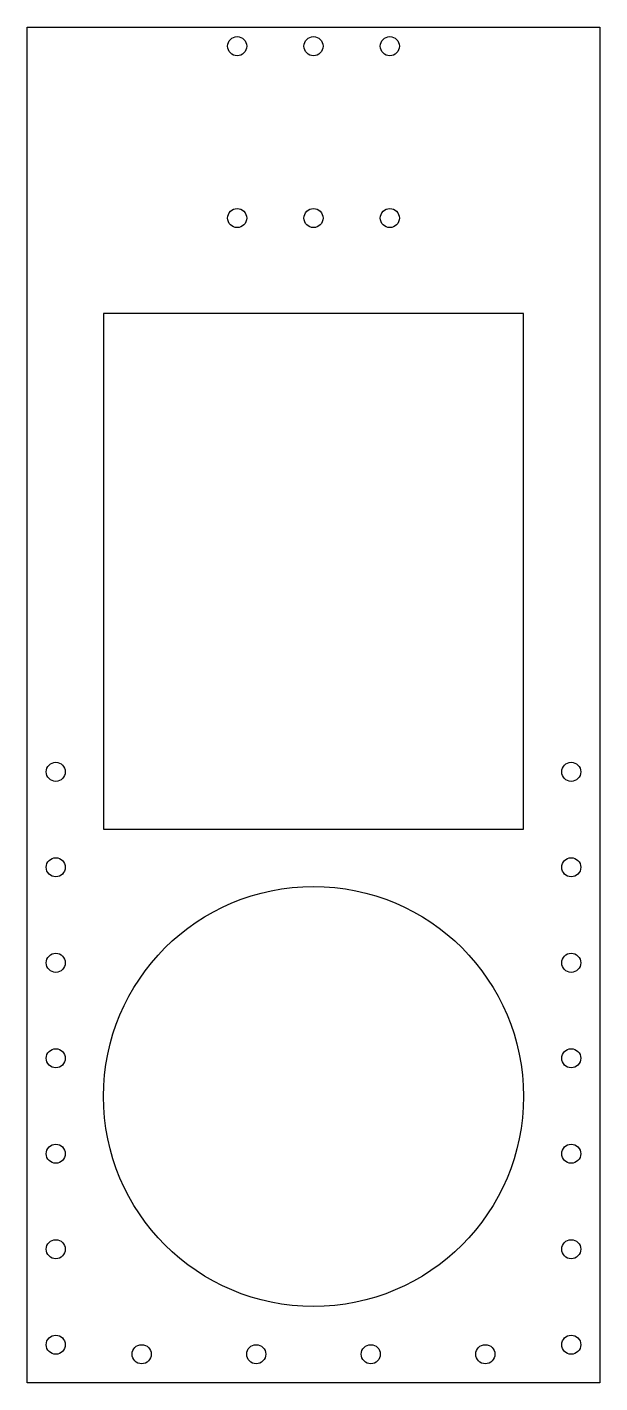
# Model space of a CAD drawing. Header units: millimetres. Extents: x -75 to 75, y -75 to 280.
import ezdxf

# ---------------------------------------------------------------- set-up
doc = ezdxf.new("R2010")
doc.units = ezdxf.units.MM
doc.layers.get('0').update_dxf_attribs({"linetype": 'CONTINUOUS'})

msp = doc.modelspace()

# ---------------------------------------------------------------- linework, layer by layer
for points in [[(-75, 280), (75, 280), (75, -75), (-75, -75)], [(-55, 70), (55, 70), (55, 205), (-55, 205)]]:
    msp.add_lwpolyline(points, close=True)
for centre, radius in [((-20, 275), 2.5), ((0, 275), 2.5), ((20, 275), 2.5), ((-20, 230), 2.5), ((0, 230), 2.5), ((20, 230), 2.5), ((-67.5, 85), 2.5), ((67.5, 85), 2.5), ((-67.5, 60), 2.5), ((67.5, 60), 2.5), ((0, 0), 55), ((-67.5, 35), 2.5), ((67.5, 35), 2.5), ((-67.5, 10), 2.5), ((67.5, 10), 2.5), ((-67.5, -15), 2.5), ((67.5, -15), 2.5), ((-67.5, -40), 2.5), ((67.5, -40), 2.5), ((-67.5, -65), 2.5), ((67.5, -65), 2.5), ((-45, -67.5), 2.5), ((-15, -67.5), 2.5), ((15, -67.5), 2.5), ((45, -67.5), 2.5)]:
    msp.add_circle(centre, radius)

doc.saveas('drawing.dxf')
